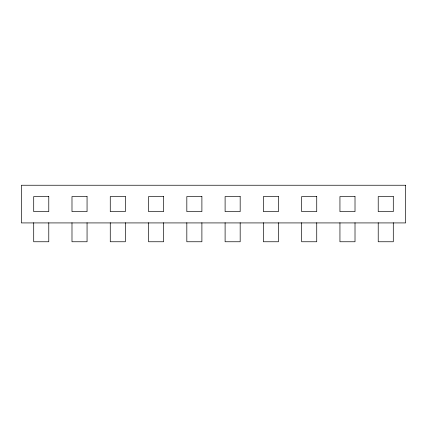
<?xml version="1.0" encoding="UTF-8"?>
<svg xmlns="http://www.w3.org/2000/svg" width="427" height="427" viewBox="0 0 427 427"><rect width="100%" height="100%" fill="white"/><g stroke="black" fill="none" stroke-linecap="round" stroke-linejoin="round"><path stroke-width="0.64" d="M393.294 222.755L393.294 241.757L378.221 241.757L378.221 222.755M355.013 222.755L355.013 241.757L339.94 241.757L339.94 222.755M316.733 222.755L316.733 241.757L301.665 241.757L301.665 222.755M278.452 222.755L278.452 241.757L263.384 241.757L263.384 222.755M240.177 222.755L240.177 241.757L225.104 241.757L225.104 222.755M201.896 222.755L201.896 241.757L186.823 241.757L186.823 222.755M163.616 222.755L163.616 241.757L148.548 241.757L148.548 222.755M125.335 222.755L125.335 241.757L110.267 241.757L110.267 222.755M87.06 222.755L87.06 241.757L71.987 241.757L71.987 222.755M48.779 222.755L48.779 241.757L33.706 241.757L33.706 222.755M405.65 185.243L21.35 185.243L21.35 222.921L405.65 222.921L405.65 185.243M48.779 196.548L33.706 196.548L33.706 211.616L48.779 211.616L48.779 196.548M87.06 196.548L71.987 196.548L71.987 211.616L87.06 211.616L87.06 196.548M125.335 196.548L110.267 196.548L110.267 211.616L125.335 211.616L125.335 196.548M163.616 196.548L148.548 196.548L148.548 211.616L163.616 211.616L163.616 196.548M201.896 196.548L186.823 196.548L186.823 211.616L201.896 211.616L201.896 196.548M240.177 196.548L225.104 196.548L225.104 211.616L240.177 211.616L240.177 196.548M278.452 196.548L263.384 196.548L263.384 211.616L278.452 211.616L278.452 196.548M316.733 196.548L301.665 196.548L301.665 211.616L316.733 211.616L316.733 196.548M355.013 196.548L339.94 196.548L339.94 211.616L355.013 211.616L355.013 196.548M393.294 196.548L378.221 196.548L378.221 211.616L393.294 211.616L393.294 196.548"/></g></svg>
